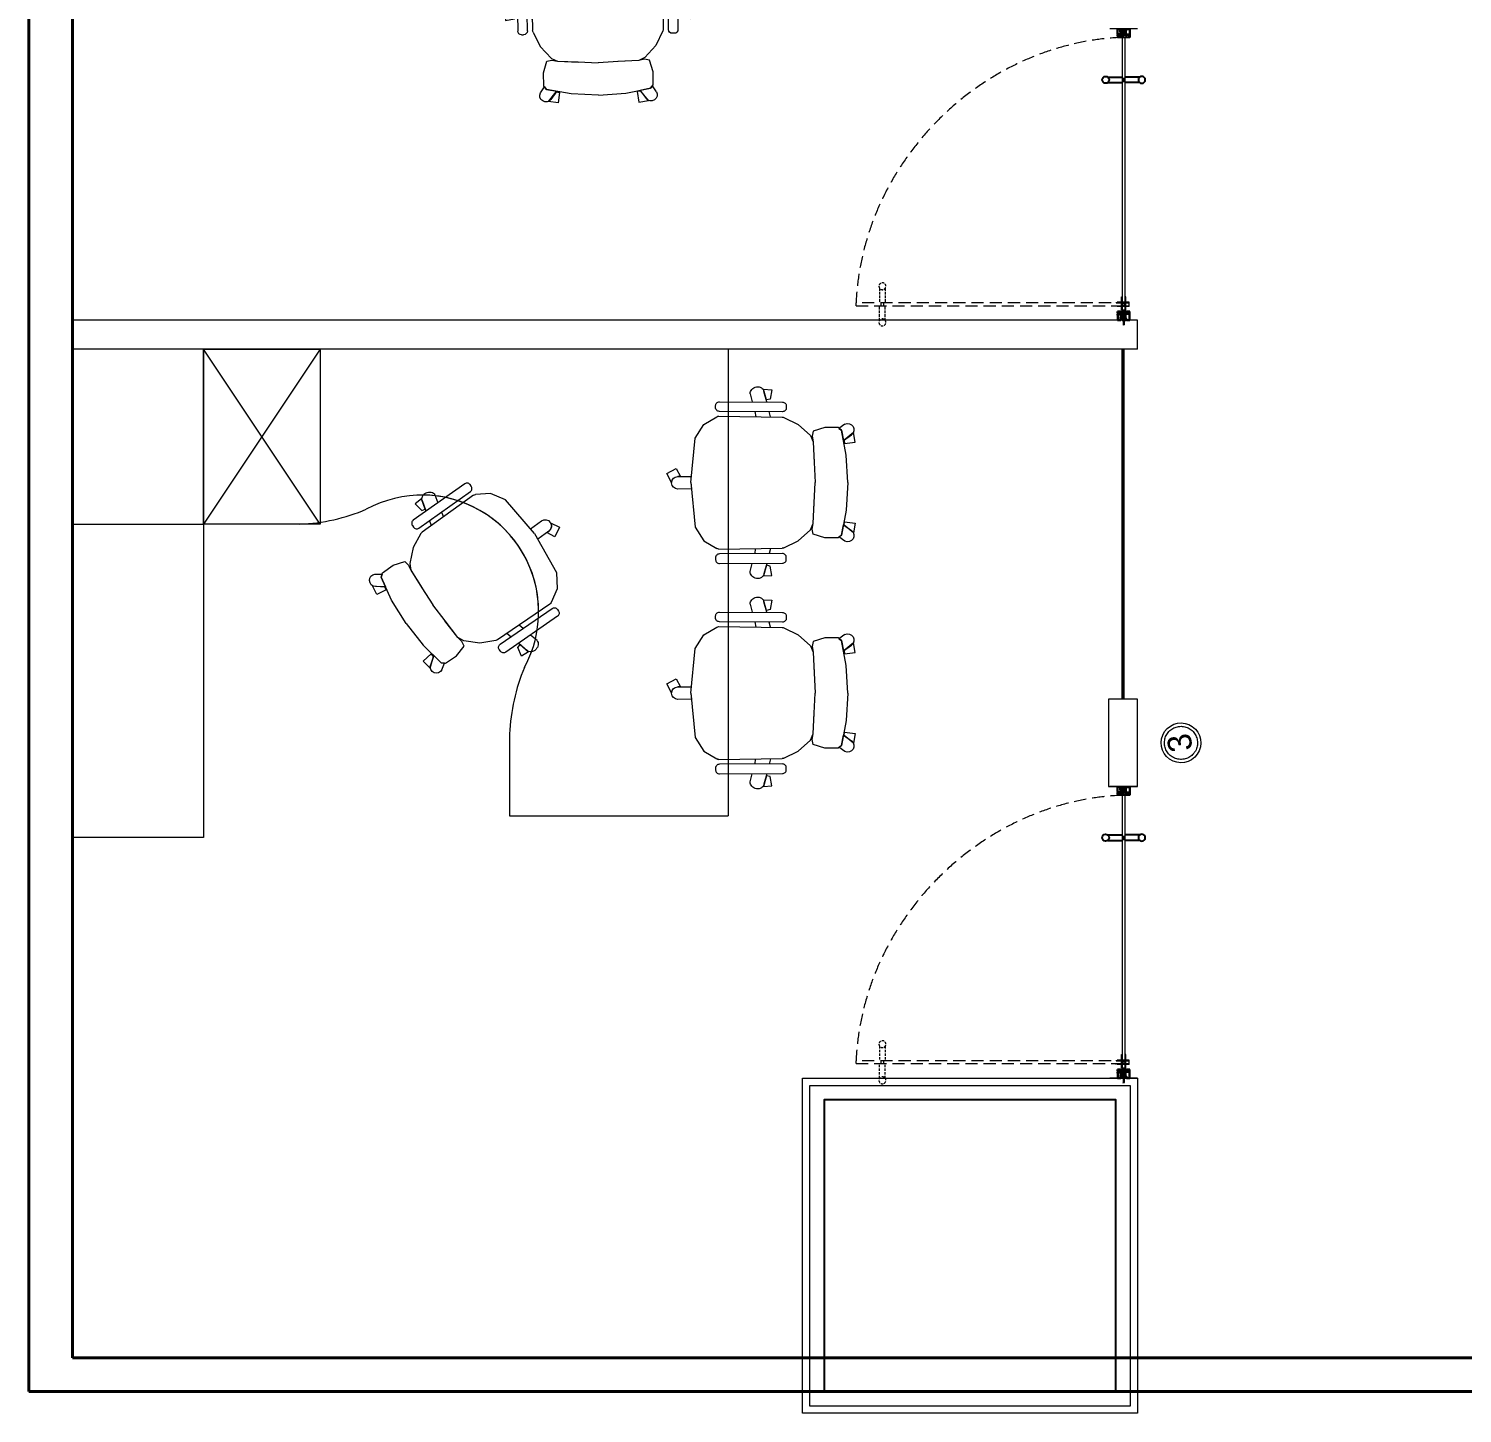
# Model space of a CAD drawing. Header units: millimetres. Extents: x 353145 to 364213, y 1317551 to 1353526.
# Drawn here: x 353145 to 358064, y 1317551 to 1322301 of the extents above; entities that cross this region are included whole.
import ezdxf

# ---------------------------------------------------------------- set-up
doc = ezdxf.new("R2010")
doc.units = ezdxf.units.MM
doc.header["$LTSCALE"] = 35
doc.header["$MEASUREMENT"] = 0
doc.linetypes.add('HIDDEN', pattern=[0.375, 0.25, -0.125])
for name, color, linetype in [('2', 7, 'Continuous'), ('A-COLS', 4, 'Continuous'), ('LINE', 4, 'Continuous')]:
    doc.layers.add(name, color=color, linetype=linetype)
for name, color, linetype, lineweight in [('A-WALL', 7, 'Continuous', 40), ('DIM', 221, 'Continuous', 9), ('DOOR', 253, 'Continuous', 0), ('FURN NEW PHASE-2', 1, 'Continuous', 5), ('I-CEIL-light', 150, 'Continuous', 0), ('I-Furn-Modl', 1, 'Continuous', 5), ('I-Part-Glaz', 6, 'Continuous', 20), ('I-Part-Gyps', 5, 'Continuous', 15)]:
    doc.layers.add(name, color=color, linetype=linetype, lineweight=lineweight)

# ---------------------------------------------------------------- blocks, each defined once
blk = doc.blocks.new('OCH-1')
for p, q in [((-159.5, 646.4), (-197.9, 640.8)), ((-197.9, 640.8), (-167.6, 603.4)), ((-165.5, 600.4), (-188.5, 632.8)), ((-153.8, 605.2), (-159.5, 646.4)), ((153.8, 605.2), (159.5, 646.4)), ((159.5, 646.4), (197.9, 640.8)), ((165.5, 600.4), (188.5, 632.8)), ((197.9, 640.8), (167.6, 603.4)), ((-229.9, 606.1), (-213.7, 583.1)), ((-216.7, 579.3), (-217.4, 527.3)), ((-206.3, 592.6), (-216.7, 579.3)), ((-213.7, 583.1), (-206.3, 592.6)), ((-108.1, 611.4), (-206.3, 592.6)), ((-206.3, 592.6), (-165.5, 600.4)), ((-167.6, 603.4), (-153.8, 605.2)), ((0, 617.6), (-108.1, 611.4)), ((0, 617.6), (108.1, 611.4)), ((108.1, 611.4), (206.3, 592.6)), ((167.6, 603.4), (153.8, 605.2)), ((206.3, 592.6), (165.5, 600.4)), ((213.7, 583.1), (206.3, 592.6)), ((206.3, 592.6), (216.7, 579.3)), ((229.9, 606.1), (213.7, 583.1)), ((216.7, 579.3), (217.4, 527.3)), ((-217.4, 527.3), (-203.3, 481.1)), ((217.4, 527.3), (203.3, 481.1)), ((-229.4, 423), (-185.3, 470.4)), ((-203.3, 481.1), (-183.2, 477.5)), ((-185.3, 470.4), (-161.1, 481.6)), ((-183.2, 477.5), (-161.1, 481.6)), ((-161.1, 481.6), (-79.7, 485.6)), ((-161.1, 481.6), (-78.3, 485.6)), ((-79.7, 485.6), (0, 489.4)), ((79.7, 485.6), (0, 489.4)), ((161.1, 481.6), (78.3, 485.6)), ((161.1, 481.6), (79.7, 485.6)), ((185.3, 470.4), (161.1, 481.6)), ((183.2, 477.5), (161.1, 481.6)), ((203.3, 481.1), (183.2, 477.5)), ((229.4, 423), (185.3, 470.4)), ((-256.9, 366), (-229.4, 423)), ((256.9, 366), (229.4, 423)), ((-261.6, 110.2), (-258.3, 359.7)), ((261.6, 110.2), (258.3, 359.7)), ((-367.4, 286.5), (-365.8, 318.5)), ((-325.4, 297.2), (-367.4, 286.5)), ((-365.8, 318.5), (-329.1, 311.6)), ((-317.6, 298.5), (-359.4, 287.6)), ((-329.1, 311.6), (-325.4, 297.2)), ((-259, 313.9), (-279.5, 308.5)), ((259, 313.9), (279.5, 308.5)), ((317.6, 298.5), (359.4, 287.6)), ((329.1, 311.6), (325.4, 297.2)), ((325.4, 297.2), (367.4, 286.5)), ((365.8, 318.5), (329.1, 311.6)), ((367.4, 286.5), (365.8, 318.5)), ((-350.2, 233.4), (-317.9, 241.6)), ((-279.9, 251.3), (-259.7, 256.4)), ((279.9, 251.3), (259.7, 256.4)), ((350.2, 233.4), (317.9, 241.6)), ((-229.4, 51.3), (-259.5, 102.4)), ((229.4, 51.3), (259.5, 102.4)), ((-174.6, 17.5), (-229.4, 51.3)), ((0, 0), (-174.6, 17.5)), ((-24.7, 2.5), (-25.3, -51.2)), ((0, 0), (-24.7, 2.5)), ((0, 0), (174.6, 17.5)), ((23.9, -51.8), (24.7, 1.8)), ((174.6, 17.5), (229.4, 51.3)), ((24.1, -41.5), (23.9, -51.8)), ((55.4, -58.1), (24.1, -41.5)), ((1.1, -76), (35.7, -94.7)), ((35.7, -94.7), (55.4, -58.1))]:
    blk.add_line(p, q)
for points in [[(-302.2, 375.7), (-294.2, 375.7, -0.414214), (-279.2, 360.6), (-280.6, 112.2, -0.414214), (-295.7, 97.3), (-303.7, 97.3, -0.414214), (-318.6, 112.4), (-317.3, 360.8, -0.414214)], [(302.2, 375.7), (294.2, 375.7, 0.414214), (279.2, 360.6), (280.6, 112.2, 0.414214), (295.7, 97.3), (303.7, 97.3, 0.414214), (318.6, 112.4), (317.3, 360.8, 0.414214)]]:
    blk.add_lwpolyline(points, format="xyb", close=True)
for centre, radius, start, end in [((-208, 617.6), 24.7, 38.0133, 207.6204), ((208, 617.6), 24.7, 332.3796, 141.9867), ((-243.3, 359.5), 15, 154.2666, 179.2596), ((243.3, 359.5), 15, 0.7404, 25.7334), ((-355, 267), 21.3, 125.614, 150.1385), ((-356.6, 269.1), 18.7, 98.4895, 125.2944), ((356.6, 269.1), 18.7, 54.7056, 81.5105), ((355, 267), 21.3, 29.8615, 54.386), ((-345.4, 263.4), 31.8, 171.0523, 189.8557), ((-350.4, 264.3), 26.7, 150.1035, 171.2493), ((-343.7, 263.6), 33.4, 189.6332, 207.8023), ((-346.2, 262.1), 30.5, 207.5818, 226.8953), ((-349.9, 258), 25, 226.7238, 248.7992), ((-351.7, 253.6), 20.2, 248.8547, 274.2777), ((351.7, 253.6), 20.2, 265.7223, 291.1453), ((349.9, 258), 25, 291.2008, 313.2762), ((346.2, 262.1), 30.5, 313.1047, 332.4182), ((343.7, 263.6), 33.4, 332.1977, 350.3668), ((350.4, 264.3), 26.7, 8.7507, 29.8965), ((345.4, 263.4), 31.8, 350.1443, 8.9477), ((-246.6, 110), 15, 179.2596, 210.4754), ((246.6, 110), 15, 329.5246, 0.7404), ((-0.7, -51.5), 24.6, 179.306, 359.1725), ((-0.7, -51.4), 24.7, 274.2038, 359.1244)]:
    blk.add_arc(centre, radius, start, end)
blk = doc.blocks.new('Chair7')
at = {"layer": 'I-Furn-Modl', "linetype": 'Continuous', "ltscale": 0.001, "extrusion": (0, 0, -1), "xscale": -0.95, "yscale": 0.95, "zscale": -0.95, "rotation": 89.99988685331405}
blk.add_blockref('OCH-1', (0, 0), dxfattribs=at)
blk = doc.blocks.new('tv2')
at = {"layer": 'FURN NEW PHASE-2'}
for p, q in [((36.5, 1800), (36.5, 0)), ((36.5, 1800), (1636.5, 1800)), ((1636.5, 1050), (1636.5, 1800)), ((1355.9, 1050), (1636.5, 1050)), ((636.5, 400), (36.5, 0)), ((36.5, 400), (636.5, 0)), ((636.5, 330.6), (636.5, 0)), ((36.5, 0), (636.5, 0))]:
    blk.add_line(p, q, dxfattribs=at)
blk.add_lwpolyline([(636.5, 400), (636.5, 0), (36.5, 0), (36.5, 400)], close=True, dxfattribs=at)
for centre, radius, start, end in [((936.5, 750), 400, 61.4168, 180), ((936.5, 750), 400, 90, 208.5832), ((1385.5, 1714.3), 664.9, 247.2113, 267.454), ((-27.8, 301.1), 664.9, 2.546, 22.7887)]:
    blk.add_arc(centre, radius, start, end, dxfattribs=at)
at = {"layer": 'FURN NEW PHASE-2', "extrusion": (0, 0, -1), "zscale": -0.917331404779152}
for p, xscale, yscale, rotation in [((-493.9, 1672.3), 0.9173314051422191, 0.9173314051422191, 89.99988685320099), ((-1215.5, 1672.3), 0.9173314051422191, 0.9173314051422191, 89.99988685320099), ((-668.8, 1135.9), 0.9173314051425292, 0.9173314051425292, 234.999886853176)]:
    blk.add_blockref('Chair7', p, dxfattribs=dict(at, xscale=xscale, yscale=yscale, rotation=rotation))
blk = doc.blocks.new('DFSDFB')
at = {"color": 3, "elevation": -240.1}
for points in [[(-372039.8, -46680.2), (-372039.8, -46732.9)], [(-372019.8, -46680.2), (-372019.8, -46732.9)]]:
    blk.add_lwpolyline(points, dxfattribs=at)
at = {"color": 3}
blk.add_circle((-372029.8, -46672.7, -240.1), 12.5, dxfattribs=at)
blk = doc.blocks.new('FGBFGB')
at = {"layer": 'DIM'}
blk.add_hatch(color=256, dxfattribs=at).paths.add_polyline_path([(-372034.9, -46742.9), (-372024.9, -46742.9), (-372024.9, -46732.9), (-372034.9, -46732.9)])
at = {"color": 3, "elevation": -240.1}
for points in [[(-372034.9, -46732.9), (-372034.9, -46742.9)], [(-372024.9, -46732.9), (-372024.9, -46742.9)]]:
    blk.add_lwpolyline(points, dxfattribs=at)
at = {"layer": 'LINE', "color": 4}
blk.add_blockref('DFSDFB', (0, 0), dxfattribs=at)
at = {"layer": 'LINE', "color": 4, "xscale": -1, "rotation": 180}
blk.add_blockref('DFSDFB', (0, -93475.8), dxfattribs=at)
blk = doc.blocks.new('A$C13574F4D')
at = {"layer": '2', "color": 6, "linetype": 'Continuous'}
for p, q in [((1.6, 4.7), (0, 5)), ((0, 5), (0, 0)), ((1.2, 1.2), (1.2, 3.6)), ((1.2, 3.6), (1.8, 3.5)), ((22.5, 1.2), (1.2, 1.2)), ((3.2, 6.3), (1.6, 4.7)), ((1.8, 3.5), (3.9, 5.6)), ((2.8, 7), (3.1, 6.5)), ((3.1, 6.5), (3.2, 6.3)), ((3.9, 7), (3.6, 7.5)), ((4.1, 6.8), (3.9, 7)), ((22.5, 1.2), (43.8, 1.2)), ((40.9, 6.8), (41.1, 7)), ((41.1, 7), (41.4, 7.5)), ((43.2, 3.5), (41.1, 5.6)), ((41.9, 6.5), (41.8, 6.3)), ((41.8, 6.3), (43.4, 4.7)), ((42.2, 7), (41.9, 6.5)), ((43.8, 3.6), (43.2, 3.5)), ((43.4, 4.7), (45, 5)), ((43.8, 1.2), (43.8, 3.6)), ((45, 5), (45, 0)), ((0, 0), (45, 0))]:
    blk.add_line(p, q, dxfattribs=at)
for centre, radius, start, end in [((3.2, 7.3), 0.5, 29.9989, 210.0003), ((3.2, 6.3), 1, 315.001, 29.9996), ((41.8, 6.3), 1, 149.9997, 225), ((41.8, 7.3), 0.5, 330.0011, 149.9997)]:
    blk.add_arc(centre, radius, start, end, dxfattribs=at)
blk = doc.blocks.new('dhshfh')
at = {"color": 7, "linetype": 'Continuous'}
for p, q in [((-0.3, -6.4, 0), (1.7, -5.4, 0)), ((-0.3, -6.4, 0), (1.7, -7.4, 0)), ((41, -5.4, 0), (1.7, -5.4, 0)), ((41, -7.4, 0), (1.7, -7.4, 0)), ((5.5, -7.4, 0), (3.6, -5.4, 0)), ((6.5, -7.4, 0), (4.6, -5.4, 0)), ((6.5, -7.4, 0), (4.6, -5.4, 0)), ((7.5, -7.4, 0), (5.6, -5.4, 0)), ((8.5, -7.4, 0), (6.6, -5.4, 0)), ((9.5, -7.4, 0), (7.6, -5.4, 0)), ((10.5, -7.4, 0), (8.6, -5.4, 0)), ((11.5, -7.4, 0), (9.6, -5.4, 0)), ((12.5, -7.4, 0), (10.6, -5.4, 0)), ((13.5, -7.4, 0), (11.6, -5.4, 0)), ((14.5, -7.4, 0), (12.6, -5.4, 0)), ((15.5, -7.4, 0), (13.6, -5.4, 0)), ((16.5, -7.4, 0), (14.6, -5.4, 0)), ((17.5, -7.4, 0), (15.6, -5.4, 0)), ((17.5, -7.4, 0), (15.6, -5.4, 0)), ((18.5, -7.4, 0), (16.6, -5.4, 0)), ((19.5, -7.4, 0), (17.6, -5.4, 0)), ((20.5, -7.4, 0), (18.6, -5.4, 0)), ((21.5, -7.4, 0), (19.6, -5.4, 0)), ((22.5, -7.4, 0), (20.6, -5.4, 0)), ((23.5, -7.4, 0), (21.6, -5.4, 0)), ((24.5, -7.4, 0), (22.6, -5.4, 0)), ((25.5, -7.4, 0), (23.6, -5.4, 0)), ((26.5, -7.4, 0), (24.6, -5.4, 0)), ((27.5, -7.4, 0), (25.6, -5.4, 0)), ((28.5, -7.4, 0), (26.6, -5.4, 0)), ((29.5, -7.4, 0), (27.6, -5.4, 0)), ((30.5, -7.4, 0), (28.6, -5.4, 0)), ((31.5, -7.4, 0), (29.6, -5.4, 0)), ((32.5, -7.4, 0), (30.6, -5.4, 0)), ((33.5, -7.4, 0), (31.6, -5.4, 0)), ((34.5, -7.4, 0), (32.6, -5.4, 0)), ((35.5, -7.4, 0), (33.6, -5.4, 0)), ((36.5, -7.4, 0), (34.6, -5.4, 0)), ((37.5, -7.4, 0), (35.6, -5.4, 0)), ((38.5, -7.4, 0), (36.6, -5.4, 0)), ((39.5, -7.4, 0), (37.6, -5.4, 0)), ((40.5, -7.4, 0), (38.6, -5.4, 0)), ((41, -5.4, 0), (41, -3.4, 0)), ((42.3, -3.4, 0), (41, -3.4, 0)), ((41, -9.4, 0), (41, -7.4, 0)), ((42.3, -9.4, 0), (41, -9.4, 0)), ((43.3, -8.4, 0), (43.3, -4.4, 0))]:
    blk.add_line(p, q, dxfattribs=at)
for centre, start, end in [((42.3, -4.4, 0), 0, 90), ((42.3, -8.4, 0), 270, 0)]:
    blk.add_arc(centre, 1, start, end, dxfattribs=at)
blk = doc.blocks.new('A$C4B1B412E')
at = {"layer": 'LINE'}
h = blk.add_hatch(dxfattribs=at)
h.set_pattern_fill('ANSI31', color=25, scale=0.2, angle=-90, style=0)
h.set_pattern_definition([(225, (19616.511, 13176.13184), (-0.449012806, 0.449012806), [])])
h.paths.add_polyline_path([(-437.2, 326.7), (-437.2, 342), (-437.2, 347.2), (-449.4, 347.2), (-449.4, 326.7)])
h = blk.add_hatch(dxfattribs=at)
h.set_pattern_fill('ANSI31', color=25, scale=0.2, angle=-90, style=0)
h.set_pattern_definition([(135, (19616.511, -13530.6771), (-0.449012806, -0.449012806), [])])
h.paths.add_polyline_path([(-437.2, -681.3), (-437.2, -696.6), (-437.2, -701.7), (-449.4, -701.7), (-449.4, -681.3)])
at = {"color": 5, "ltscale": 5}
for p, q in [((-452.3, 310.5, 0), (-452.3, 263.3, 0)), ((-452.3, 310.5, 0), (-436.6, 310.5, 0)), ((-449.4, -671.1, 0), (-449.4, 310.5, 0)), ((-449.4, 263.3, 0), (-449.4, 310.5, 0)), ((-439.6, 310.5, 0), (-439.6, -671.1, 0)), ((-439.6, 263.3, 0), (-439.6, 310.5, 0)), ((-436.6, 310.5, 0), (-436.6, 263.3, 0)), ((-452.3, 263.3, 0), (-449.4, 263.3, 0)), ((-436.6, 263.3, 0), (-439.6, 263.3, 0))]:
    blk.add_line(p, q, dxfattribs=at)
at = {"color": 8, "linetype": 'HIDDEN', "ltscale": 5}
for p, q in [((-1408.6, 295.6, 0), (-424.2, 295.6, 0)), ((-424.2, 285.7, 0), (-1408.6, 285.7, 0)), ((-424.2, 298.5, 0), (-471.5, 298.5, 0)), ((-471.5, 298.5, 0), (-471.5, 295.6, 0)), ((-471.5, 295.6, 0), (-424.2, 295.6, 0)), ((-471.5, 282.8, 0), (-471.5, 285.7, 0)), ((-471.5, 285.7, 0), (-424.2, 285.7, 0)), ((-424.2, 282.8, 0), (-471.5, 282.8, 0)), ((-424.2, 298.5, 0), (-424.2, 282.8, 0))]:
    blk.add_line(p, q, dxfattribs=at)
at = {"color": 8, "linetype": 'HIDDEN'}
for p, q in [((-1318.5, 295.6, 0), (-1318.5, 285.6, 0)), ((-1308.5, 295.6, 0), (-1308.5, 285.6, 0))]:
    blk.add_line(p, q, dxfattribs=at)
at = {"color": 8, "linetype": 'HIDDEN', "elevation": 0}
for points in [[(-1323.7, 348.3), (-1323.7, 295.5)], [(-1303.7, 348.3), (-1303.7, 295.5)], [(-1323.7, 232.9), (-1323.7, 285.6)], [(-1303.7, 232.9), (-1303.7, 285.6)]]:
    blk.add_lwpolyline(points, dxfattribs=at)
at = {"color": 8, "linetype": 'HIDDEN', "ltscale": 5, "elevation": 0}
blk.add_lwpolyline([(-1408.6, 295.6), (-1408.6, 285.7)], dxfattribs=at)
at = {"color": 5, "ltscale": 5, "elevation": 0}
blk.add_lwpolyline([(-449.4, -671.1), (-439.6, -671.1)], dxfattribs=at)
at = {"color": 8, "linetype": 'HIDDEN'}
for centre in [(-1313.7, 355.8, 0), (-1313.7, 225.4, 0)]:
    blk.add_circle(centre, 12.5, dxfattribs=at)
at = {"color": 252, "linetype": 'HIDDEN', "ltscale": 5, "extrusion": (-3.33482e-11, -6.26733e-09, -1)}
blk.add_ellipse((-510.4, 227.4, 0), major_axis=(-667.5, 668.4, 0), ratio=0.900623, start_param=3.910619, end_param=5.509863, dxfattribs=at)
at = {"color": 5, "ltscale": 5, "extrusion": (-3.33482e-11, -6.26733e-09, -1)}
blk.add_ellipse((-444.3, 290.5, 0), major_axis=(2.8, 2.8, 0), ratio=1, start_param=3.141593, end_param=9.424778, dxfattribs=at)
at = {"color": 8, "linetype": 'HIDDEN', "ltscale": 5, "extrusion": (-6.26733e-09, 3.33482e-11, -1)}
blk.add_ellipse((-444.3, 290.5, 0), major_axis=(2.8, -2.8, 0), ratio=1, start_param=3.141593, end_param=9.424778, dxfattribs=at)
at = {"layer": '2', "color": 6, "linetype": 'Continuous'}
for p, q in [((-467, 347.7, 0), (-454.2, 347.7, 0)), ((-467, 329.5, 0), (-467, 347.7, 0)), ((-465.3, 329.8, 0), (-467, 329.5, 0)), ((-465.1, 329.4, 0), (-467, 329.4, 0)), ((-467, 329.4, 0), (-467, 326.2, 0)), ((-467, 324.7, 0), (-467, 326.2, 0)), ((-467, 321.5, 0), (-467, 324.7, 0)), ((-465.1, 321.5, 0), (-467, 321.5, 0)), ((-465.8, 332.3, 0), (-465.8, 345.7, 0)), ((-462.5, 328.7, 0), (-465.5, 331.7, 0)), ((-463.8, 328.2, 0), (-465.3, 329.8, 0)), ((-464.2, 328.6, 0), (-465.1, 329.4, 0)), ((-464.2, 322.4, 0), (-465.1, 321.5, 0)), ((-465, 346.5, 0), (-460.9, 346.5, 0)), ((-464.5, 326.8, 0), (-464.1, 327.6, 0)), ((-464.5, 324.1, 0), (-464.1, 323.4, 0)), ((-464.2, 327.4, 0), (-463.8, 328.2, 0)), ((-452.2, 326.2, 0), (-464.2, 326.2, 0)), ((-452.2, 324.7, 0), (-464.2, 324.7, 0)), ((-463.2, 326.8, 0), (-462.5, 328.1, 0)), ((-460.3, 346.5, 0), (-457.5, 346.5, 0)), ((-456.6, 344.8, 0), (-456.7, 345.8, 0)), ((-455.4, 326.8, 0), (-456.6, 344.8, 0)), ((-455.2, 342.3, 0), (-454.2, 327.5, 0)), ((-452.6, 326.3, 0), (-454.9, 326.3, 0)), ((-454.2, 347.7, 0), (-454.2, 345.2, 0)), ((-454.2, 345.2, 0), (-453, 345.2, 0)), ((-452.6, 342.7, 0), (-454.2, 343.2, 0)), ((-454.2, 327.5, 0), (-452.6, 327.5, 0)), ((-453.7, 328.2, 0), (-452.2, 327.6, 0)), ((-453.7, 322.8, 0), (-452.2, 323.3, 0)), ((-450.6, 329.4, 0), (-453.5, 329.4, 0)), ((-450.6, 321.5, 0), (-453.5, 321.5, 0)), ((-453, 345.2, 0), (-452, 343.5, 0)), ((-452.2, 327.6, 0), (-452.2, 326.2, 0)), ((-452.2, 323.3, 0), (-452.2, 324.7, 0)), ((-450.6, 328.1, 0), (-450.6, 329.4, 0)), ((-450.6, 326.2, 0), (-450.6, 327.5, 0)), ((-444.8, 326.2, 0), (-450.6, 326.2, 0)), ((-450.6, 324.7, 0), (-450.6, 321.5, 0)), ((-438.4, 324.7, 0), (-450.6, 324.7, 0)), ((-444.5, 325.9, 0), (-444.8, 326.2, 0)), ((-444.2, 326.2, 0), (-444.5, 325.9, 0)), ((-424.3, 326.2, 0), (-444.2, 326.2, 0)), ((-438.4, 321.5, 0), (-438.4, 324.7, 0)), ((-435.4, 321.5, 0), (-438.4, 321.5, 0)), ((-436.8, 343.5, 0), (-435.8, 345.2, 0)), ((-424.8, 324.7, 0), (-436.8, 324.7, 0)), ((-436.8, 324.7, 0), (-436.8, 323.3, 0)), ((-436.8, 323.3, 0), (-435.2, 322.8, 0)), ((-433.7, 343.4, 0), (-436.3, 342.7, 0)), ((-435.8, 345.2, 0), (-434.7, 345.2, 0)), ((-434.7, 345.2, 0), (-434.7, 347.7, 0)), ((-434.7, 347.7, 0), (-422, 347.7, 0)), ((-433.1, 344.2, 0), (-433.1, 345.4, 0)), ((-432.3, 346.2, 0), (-424.3, 346.2, 0)), ((-424.9, 323.4, 0), (-424.4, 324.1, 0)), ((-423.9, 321.5, 0), (-424.7, 322.4, 0)), ((-423.5, 321.5, 0), (-423.9, 321.5, 0)), ((-423.5, 345.4, 0), (-423.5, 327, 0)), ((-422, 321.5, 0), (-423.5, 321.5, 0)), ((-422, 347.7, 0), (-422, 321.5, 0)), ((-465.1, -676.1, 0), (-467, -676.1, 0)), ((-467, -676.1, 0), (-467, -679.3, 0)), ((-467, -679.3, 0), (-467, -680.8, 0)), ((-467, -684, 0), (-467, -680.8, 0)), ((-465.1, -684, 0), (-467, -684, 0)), ((-465.3, -684.3, 0), (-467, -684.1, 0)), ((-467, -684.1, 0), (-467, -702.3, 0)), ((-467, -702.3, 0), (-454.2, -702.3, 0)), ((-465.8, -686.8, 0), (-465.8, -700.3, 0)), ((-462.5, -683.2, 0), (-465.5, -686.2, 0)), ((-463.8, -682.8, 0), (-465.3, -684.3, 0)), ((-464.2, -676.9, 0), (-465.1, -676.1, 0)), ((-464.2, -683.1, 0), (-465.1, -684, 0)), ((-465, -701.1, 0), (-460.9, -701.1, 0)), ((-464.5, -678.7, 0), (-464.1, -677.9, 0)), ((-464.5, -681.4, 0), (-464.1, -682.1, 0)), ((-452.2, -679.3, 0), (-464.2, -679.3, 0)), ((-452.2, -680.8, 0), (-464.2, -680.8, 0)), ((-464.2, -682, 0), (-463.8, -682.8, 0)), ((-463.2, -681.4, 0), (-462.5, -682.6, 0)), ((-460.3, -701.1, 0), (-457.5, -701.1, 0)), ((-456.6, -699.4, 0), (-456.7, -700.3, 0)), ((-455.4, -681.3, 0), (-456.6, -699.4, 0)), ((-455.2, -696.9, 0), (-454.2, -682.1, 0)), ((-452.6, -680.9, 0), (-454.9, -680.9, 0)), ((-454.2, -682.1, 0), (-452.6, -682.1, 0)), ((-452.6, -697.3, 0), (-454.2, -697.7, 0)), ((-454.2, -702.3, 0), (-454.2, -699.8, 0)), ((-454.2, -699.8, 0), (-453, -699.8, 0)), ((-453.7, -677.3, 0), (-452.2, -677.9, 0)), ((-453.7, -682.7, 0), (-452.2, -682.2, 0)), ((-450.6, -676.1, 0), (-453.5, -676.1, 0)), ((-450.6, -684, 0), (-453.5, -684, 0)), ((-453, -699.8, 0), (-452, -698, 0)), ((-452.2, -677.9, 0), (-452.2, -679.3, 0)), ((-452.2, -682.2, 0), (-452.2, -680.8, 0)), ((-450.6, -679.3, 0), (-450.6, -676.1, 0)), ((-438.4, -679.3, 0), (-450.6, -679.3, 0)), ((-444.8, -680.8, 0), (-450.6, -680.8, 0)), ((-450.6, -680.8, 0), (-450.6, -682.1, 0)), ((-450.6, -682.7, 0), (-450.6, -684, 0)), ((-444.5, -680.5, 0), (-444.8, -680.8, 0)), ((-444.2, -680.8, 0), (-444.5, -680.5, 0)), ((-424.3, -680.8, 0), (-444.2, -680.8, 0)), ((-435.4, -676.1, 0), (-438.4, -676.1, 0)), ((-438.4, -676.1, 0), (-438.4, -679.3, 0)), ((-436.8, -677.9, 0), (-435.2, -677.3, 0)), ((-436.8, -679.3, 0), (-436.8, -677.9, 0)), ((-424.8, -679.3, 0), (-436.8, -679.3, 0)), ((-436.8, -698, 0), (-435.8, -699.8, 0)), ((-433.7, -698, 0), (-436.3, -697.3, 0)), ((-435.8, -699.8, 0), (-434.7, -699.8, 0)), ((-434.7, -699.8, 0), (-434.7, -702.3, 0)), ((-434.7, -702.3, 0), (-422, -702.3, 0)), ((-433.1, -698.8, 0), (-433.1, -700, 0)), ((-432.3, -700.8, 0), (-424.3, -700.8, 0)), ((-424.9, -677.9, 0), (-424.4, -678.7, 0)), ((-423.9, -676.1, 0), (-424.7, -676.9, 0)), ((-423.5, -676.1, 0), (-423.9, -676.1, 0)), ((-422, -676.1, 0), (-423.5, -676.1, 0)), ((-423.5, -700, 0), (-423.5, -681.6, 0)), ((-422, -702.3, 0), (-422, -676.1, 0))]:
    blk.add_line(p, q, dxfattribs=at)
for centre, radius, start, end in [((-465, 345.7, 0), 0.8, 90, 180), ((-465, 332.3, 0), 0.8, 180, 225), ((-464.2, 326.6, 0), 0.4, 150, 270), ((-464.2, 324.3, 0), 0.4, 90, 210), ((-463.7, 327.1, 0), 0.6, 150, 330.0002), ((-464.8, 328, 0), 0.801, 329.9994, 45.0005), ((-464.8, 323, 0), 0.801, 314.9995, 30.0006), ((-462.9, 328.3, 0), 0.5, 330, 45), ((-460.6, 346.5, 0), 0.3, 180, 0), ((-457.5, 345.7, 0), 0.8, 3.8105, 90), ((-454.9, 326.8, 0), 0.5, 183.8144, 270), ((-454.4, 342.4, 0), 0.8, 75, 183.8141), ((-453.5, 328.8, 0), 0.65, 90, 251.0755), ((-453.5, 322.2, 0), 0.65, 108.9245, 270), ((-452.5, 343.2, 0), 0.5, 254.9999, 30.0001), ((-452.6, 326.9, 0), 0.6, 270.0001, 90), ((-450.6, 327.8, 0), 0.3, 270, 90), ((-436.4, 343.2, 0), 0.5, 149.9999, 285), ((-435.4, 322.2, 0), 0.65, 270, 71.0754), ((-433.9, 344.2, 0), 0.8, 285, 0), ((-432.3, 345.4, 0), 0.8, 90, 179.9999), ((-424.2, 323, 0), 0.8, 150, 225.0002), ((-424.8, 324.3, 0), 0.4, 330.0001, 90), ((-424.3, 345.4, 0), 0.8, 0.0001, 90), ((-424.3, 327, 0), 0.8, 270, 0), ((-465, -686.8, 0), 0.8, 135, 180), ((-465, -700.3, 0), 0.8, 180, 270), ((-464.2, -678.9, 0), 0.4, 150, 270), ((-464.2, -681.2, 0), 0.4, 90, 210), ((-463.7, -681.7, 0), 0.6, 29.9998, 210), ((-464.8, -677.5, 0), 0.801, 329.9994, 45.0005), ((-464.8, -682.5, 0), 0.801, 314.9995, 30.0006), ((-462.9, -682.9, 0), 0.5, 315, 30), ((-460.6, -701.1, 0), 0.3, 0, 180), ((-457.5, -700.3, 0), 0.8, 270, 356.1895), ((-454.9, -681.4, 0), 0.5, 90, 176.1856), ((-454.4, -696.9, 0), 0.8, 176.1859, 285), ((-453.5, -676.7, 0), 0.65, 90, 251.0755), ((-453.5, -683.3, 0), 0.65, 108.9245, 270), ((-452.6, -681.5, 0), 0.6, 270, 89.9999), ((-452.5, -697.8, 0), 0.5, 329.9999, 105.0001), ((-450.6, -682.4, 0), 0.3, 270, 90), ((-436.4, -697.8, 0), 0.5, 75, 210.0001), ((-435.4, -676.7, 0), 0.65, 288.9246, 90), ((-433.9, -698.8, 0), 0.8, 0, 75), ((-432.3, -700, 0), 0.8, 180.0001, 270), ((-424.2, -677.5, 0), 0.8, 134.9998, 210), ((-424.8, -678.9, 0), 0.4, 270, 29.9999), ((-424.3, -681.6, 0), 0.8, 0, 90), ((-424.3, -700, 0), 0.8, 270, 359.9999)]:
    blk.add_arc(centre, radius, start, end, dxfattribs=at)
at = {"layer": 'I-Part-Gyps', "lineweight": 15}
for p, q in [((-394.5, 347.7, 0), (-494.5, 347.7, 0)), ((-394.5, -702.3, 0), (-494.5, -702.3, 0)), ((-394.5, -702.3, 0), (-494.5, -702.3, 0))]:
    blk.add_line(p, q, dxfattribs=at)
at = {"layer": 'LINE', "color": 25, "elevation": 0}
for points in [[(-449.4, 326.7), (-449.4, 347.2), (-437.2, 347.2), (-437.2, 342), (-437.2, 342), (-437.2, 326.7)], [(-449.4, -681.3), (-449.4, -701.7), (-437.2, -701.7), (-437.2, -696.6), (-437.2, -696.6), (-437.2, -681.3)]]:
    blk.add_lwpolyline(points, close=True, dxfattribs=at)
at = {"layer": 'LINE', "color": 4, "rotation": 270}
blk.add_blockref('dhshfh', (-438, 365.7, 0), dxfattribs=at)
at = {"layer": 'LINE', "color": 4, "extrusion": (0, 0, -1), "zscale": -1}
blk.add_blockref('A$C13574F4D', (422, 316.5, 0), dxfattribs=at)
at = {"layer": 'LINE', "color": 4, "extrusion": (0, 0, -1), "zscale": -1, "rotation": 270}
blk.add_blockref('FGBFGB', (47182.2, -372547.8, -240.1), dxfattribs=at)
at = {"layer": 'LINE', "color": 4, "extrusion": (0, 0, -1), "xscale": -1, "zscale": -1, "rotation": 180}
blk.add_blockref('A$C13574F4D', (422, -671.1, 0), dxfattribs=at)
blk = doc.blocks.new('chair')
for p, q in [((-13426.5, 72327.3), (-13422.5, 72332.9)), ((-13404.4, 72336), (-13228.9, 72211.5)), ((-13642.6, 72165.9), (-13543.3, 72281)), ((-13543.3, 72281), (-13492.1, 72303.1)), ((-13492.1, 72303.1), (-13440.9, 72299)), ((-13434.3, 72296.6), (-13259, 72170.3)), ((-13247.9, 72184.6), (-13423.4, 72309.2)), ((-13302.8, 72298.2), (-13313.1, 72271.2)), ((-13272.9, 72242.7), (-13259.9, 72277.8)), ((-13269.9, 72248.9), (-13256.6, 72284)), ((-13234.7, 72267), (-13257.9, 72244.3)), ((-13256.6, 72284), (-13234.7, 72267)), ((-13325.2, 72239.4), (-13331.6, 72222.6)), ((-13257.9, 72244.3), (-13269.9, 72248.9)), ((-13697.1, 72203), (-13727.6, 72187.7)), ((-13727.6, 72187.7), (-13711.4, 72155.5)), ((-13711.4, 72155.5), (-13684.1, 72169.5)), ((-13691.3, 72174.7), (-13653.6, 72147.5)), ((-13684.1, 72169.5), (-13691.3, 72174.7)), ((-13628.6, 72182.2), (-13666.3, 72209.3)), ((-13642.6, 72165.9), (-13628.6, 72182.2)), ((-13291.2, 72193.5), (-13284.7, 72210.7)), ((-13225.8, 72193.4), (-13229.8, 72187.7)), ((-13642.6, 72165.9), (-13717.1, 72033.3)), ((-13255.2, 72166.1), (-13228.5, 72118.2)), ((-13228.5, 72118.2), (-13216.8, 72063.4)), ((-13200.3, 72070.8), (-13212.8, 72058.3)), ((-13160.4, 72057.8), (-13200.3, 72070.8)), ((-13717.1, 72033.3), (-13720.4, 71977.7)), ((-13220.8, 72040.6), (-13259.2, 71979.9)), ((-13220.8, 72040.6), (-13258.6, 71980.9)), ((-13216.8, 72063.4), (-13220.8, 72040.6)), ((-13212.8, 72058.3), (-13220.8, 72040.6)), ((-13123.9, 72031.5), (-13160.4, 72057.8)), ((-13119.6, 72017.5), (-13123.9, 72031.5)), ((-13122.7, 72027.4), (-13119.6, 72017.5)), ((-13098.3, 72027.4), (-13122.7, 72027.4)), ((-13720.4, 71977.7), (-13699.1, 71930.9)), ((-13258.6, 71980.9), (-13295.5, 71922.4)), ((-13155.1, 71938.5), (-13119.6, 72017.5)), ((-13131.2, 71984.7), (-13136.8, 71973.9)), ((-13136.8, 71973.9), (-13104.7, 71957.5)), ((-13119.6, 72017.5), (-13134.4, 71984.6)), ((-13134.4, 71984.6), (-13100, 71984.8)), ((-13089.7, 71987.5), (-13131.2, 71984.7)), ((-13104.7, 71957.5), (-13089.7, 71987.5)), ((-13694.6, 71925.5), (-13516, 71803.7)), ((-13337.8, 71867.8), (-13295.5, 71922.4)), ((-13204.5, 71858.7), (-13155.1, 71938.5)), ((-13720.7, 71907.7), (-13724.7, 71902)), ((-13721.4, 71883.9), (-13544.5, 71761.4)), ((-13525.8, 71788.4), (-13702.7, 71911)), ((-13603.6, 71842.4), (-13590, 71854.1)), ((-13548.8, 71826.1), (-13562.9, 71814.1)), ((-13381.1, 71812), (-13337.1, 71868.8)), ((-13381.1, 71812), (-13337.8, 71867.8)), ((-13204.5, 71858.7), (-13262.7, 71785.1)), ((-13651.2, 71801.4), (-13629.4, 71820.2)), ((-13593.7, 71787.2), (-13622.1, 71762.7)), ((-13588.9, 71792.1), (-13617.4, 71767.9)), ((-13598.7, 71747.9), (-13585.3, 71777.4)), ((-13585.3, 71777.4), (-13593.7, 71787.2)), ((-13510.8, 71801.6), (-13456.7, 71792.8)), ((-13456.7, 71792.8), (-13401.1, 71800.5)), ((-13402.5, 71782.4), (-13395, 71798.4)), ((-13376.7, 71749.3), (-13402.5, 71782.4)), ((-13401.1, 71800.5), (-13381.1, 71812)), ((-13395, 71798.4), (-13381.1, 71812)), ((-13262.7, 71785.1), (-13324.9, 71724.8)), ((-13622.1, 71762.7), (-13598.7, 71747.9)), ((-13526.4, 71764.6), (-13522.5, 71770.3)), ((-13339.5, 71724), (-13376.7, 71749.3)), ((-13324.9, 71724.8), (-13339.5, 71724)), ((-13335.3, 71724.2), (-13324.9, 71724.8)), ((-13327, 71701.3), (-13335.3, 71724.2)), ((-13324.9, 71724.8), (-13299.1, 71749.8)), ((-13299.1, 71749.8), (-13287.5, 71717.4)), ((-13298, 71746.8), (-13289.8, 71755.8)), ((-13286.5, 71706.8), (-13298, 71746.8)), ((-13289.8, 71755.8), (-13263.4, 71731.2)), ((-13263.4, 71731.2), (-13286.5, 71706.8))]:
    blk.add_line(p, q)
for centre, major_axis, start_param, end_param in [((-13415.9, 72319.8), (7.5, 10.6), 1.565209, 3.136006), ((-13411.9, 72325.4), (7.5, 10.6), -0.005587, 1.565209), ((-13441.9, 72286.1), (7.5, 10.6), -0.012921, 0.531899), ((-13287.8, 72289.2), (10.1, 14.3), 1.201743, 1.645459), ((-13285.5, 72285.8), (12.4, 17.7), 0.815486, 1.200775), ((-13284.4, 72281.1), (15.2, 21.7), 0.481395, 0.818479), ((-13284.7, 72278.6), (23.7, -16.6), 1.738929, 2.05604), ((-13283.9, 72279.8), (15.8, 22.5), -0.156165, 0.172017), ((-13280.8, 72283), (13.3, 18.9), -0.52179, -0.152727), ((-13276.6, 72284.9), (10.6, 15.1), -0.949213, -0.52118), ((-13274.3, 72285), (9.3, 13.2), -1.422625, -0.95479), ((-13678.8, 72192), (21, 3.5), 0.780033, 3.919296), ((-13678.8, 72192), (12.3, 17.5), 1.644168, 3.126312), ((-13266.6, 72159.7), (7.5, 10.6), -0.44913, -0.012921), ((-13240.4, 72195.2), (7.5, 10.6), 3.136006, 4.706802), ((-13236.4, 72200.9), (7.5, 10.6), 4.706802, 6.277598), ((-13101.1, 72006.2), (14.2, 16), 3.920326, 6.880528), ((-13687.2, 71936.2), (7.5, 10.6), 2.609698, 3.154518), ((-13714, 71894.6), (7.5, 10.6), 1.576387, 3.147184), ((-13710.1, 71900.3), (7.5, 10.6), 0.005591, 1.576387), ((-13633.7, 71789.3), (12.4, 17.7), 1.940821, 2.326111), ((-13628.9, 71789.9), (15.2, 21.7), 2.323118, 2.660202), ((-13637.7, 71790.3), (10.1, 14.3), 1.496138, 1.939853), ((-13626.6, 71791), (16.6, 23.7), 2.656353, 2.973464), ((-13533.2, 71777.7), (7.5, 10.6), -1.565205, 0.005591), ((-13508.7, 71814.4), (10.6, -7.5), 4.725314, 5.161523), ((-13627.6, 71789.8), (15.8, 22.5), 2.96958, 3.297761), ((-13629.4, 71785.8), (13.3, 18.9), 3.294324, 3.663387), ((-13629.8, 71781.2), (10.6, 15.1), 3.662777, 4.090809), ((-13629.2, 71779), (9.3, 13.2), 4.096387, 4.564221), ((-13537.1, 71772), (7.5, 10.6), 3.147184, 4.71798), ((-13308, 71711.1), (12.3, 17.5), 2.659528, 5.61973)]:
    blk.add_ellipse(centre, major_axis=major_axis, ratio=1, start_param=start_param, end_param=end_param)
blk = doc.blocks.new('m-8')
at = {"layer": 'FURN NEW PHASE-2', "ltscale": 2}
h = blk.add_hatch(dxfattribs=at)
h.set_pattern_fill('ANSI31', scale=300, angle=135, style=0)
h.set_pattern_definition([(180, (-59504.275, 31680.805), (-7e-15, -37.5), [])])
h.paths.add_polyline_path([(-22176, 61288.3), (-22176, 61438.3), (-21876, 61438.3), (-21876, 61288.3)])
h = blk.add_hatch(dxfattribs=at)
h.set_pattern_fill('ANSI31', scale=300, angle=135, style=0)
h.set_pattern_definition([(7e-15, (16652.318, 31680.805), (7e-15, -37.5), [])])
h.paths.add_polyline_path([(-20676, 61288.3), (-20676, 61438.3), (-20976, 61438.3), (-20976, 61288.3)])
at = {"layer": 'FURN NEW PHASE-2'}
for p, q in [((-22626, 60763.3), (-22626, 61963.3)), ((-20226, 61963.3), (-22626, 61963.3)), ((-20226, 61963.3), (-20226, 60763.3)), ((-22176, 61438.3), (-22176, 61288.3)), ((-21876, 61288.3), (-21876, 61438.3)), ((-20976, 61288.3), (-20976, 61438.3)), ((-20676, 61438.3), (-20676, 61288.3)), ((-22176, 61288.3), (-21876, 61288.3)), ((-20676, 61288.3), (-20976, 61288.3)), ((-20226, 60763.3), (-22626, 60763.3))]:
    blk.add_line(p, q, dxfattribs=at)
at = {"layer": 'FURN NEW PHASE-2', "ltscale": 2}
for p, q in [((-21876, 61438.3), (-22176, 61438.3)), ((-20976, 61438.3), (-20676, 61438.3)), ((-21876, 61288.3), (-22176, 61288.3)), ((-20976, 61288.3), (-20676, 61288.3))]:
    blk.add_line(p, q, dxfattribs=at)
at = {"layer": 'I-Furn-Modl', "xscale": -1}
for p, rotation in [((-73996.7, 113923), 235.5279806621203), ((-73196.7, 113923), 235.5279806621203), ((-72396.7, 113923), 235.5279806621187), ((31685.2, 113135.3), 145.5279806626229)]:
    blk.add_blockref('chair', p, dxfattribs=dict(at, rotation=rotation))
at = {"layer": 'I-Furn-Modl'}
for p, rotation in [((-74537.2, 113135.3), 214.4720193374121), ((-73996.7, 8803.6), 304.4720193377178), ((-73196.7, 8803.6), 304.4720193377178), ((-72396.7, 8803.6), 304.4720193377203)]:
    blk.add_blockref('chair', p, dxfattribs=dict(at, rotation=rotation))
blk = doc.blocks.new('3W-LED')
at = {"extrusion": (-6.11991e-06, -1.09788e-16, 1)}
blk.add_ellipse((0, 0, -5), major_axis=(21.2, 21.3, 0), ratio=1, start_param=3.139521, end_param=9.422706, dxfattribs=at)
blk.add_open_spline([(-17.7, -17.7, -5), (-16.6, -18.7, -5), (-15.5, -19.7, -5), (-12.3, -21.9, -5), (-10, -23, -5), (-5.4, -24.5, -5), (-2.9, -25, -5), (2, -25, -5), (4.5, -24.7, -5), (9.3, -23.3, -5), (11.5, -22.3, -5), (15.7, -19.6, -5), (17.6, -18, -5), (20.7, -14.2, -5), (22, -12.1, -5), (24, -7.5, -5), (24.6, -5.1, -5), (25.1, -0.2, -5), (25, 2.3, -5), (24.1, 7.1, -5), (23.3, 9.5, -5), (21, 13.9, -5), (19.5, 15.9, -5), (16, 19.4, -5), (14, 20.9, -5), (9.6, 23.2, -5), (7.3, 24, -5), (2.4, 25, -5), (0, 25.1, -5), (-5, 24.6, -5), (-7.4, 24, -5), (-11.9, 22.1, -5), (-14.1, 20.8, -5), (-17.9, 17.7, -5), (-19.5, 15.8, -5), (-22.2, 11.7, -5), (-23.3, 9.4, -5), (-24.7, 4.7, -5), (-25, 2.2, -5), (-25, -2.7, -5), (-24.6, -5.2, -5), (-23.1, -9.9, -5), (-22, -12.1, -5), (-19.7, -15.4, -5), (-18.8, -16.6, -5), (-17.7, -17.7, -5)], degree=3, knots=[3.139521, 3.139521, 3.139521, 3.139521, 3.315557, 3.315557, 3.611807, 3.611807, 3.908056, 3.908056, 4.204306, 4.204306, 4.500555, 4.500555, 4.796805, 4.796805, 5.093054, 5.093054, 5.389304, 5.389304, 5.685554, 5.685554, 5.981803, 5.981803, 6.278053, 6.278053, 6.574302, 6.574302, 6.870552, 6.870552, 7.166801, 7.166801, 7.463051, 7.463051, 7.7593, 7.7593, 8.05555, 8.05555, 8.351799, 8.351799, 8.648049, 8.648049, 8.944298, 8.944298, 9.240548, 9.240548, 9.422706, 9.422706, 9.422706, 9.422706])
at = {"ltscale": 10, "insert": (-13.1, 20, -5.2), "char_height": 36, "width": 21797.759, "attachment_point": 1}
blk.add_mtext('3', dxfattribs=at)

msp = doc.modelspace()

# ---------------------------------------------------------------- linework, layer by layer
at = {"layer": 'A-COLS', "ltscale": 2.5, "elevation": 0}
msp.add_lwpolyline([(355875, 1317626.4), (356875, 1317626.4), (356875, 1318626.4), (355875, 1318626.4)], close=True, dxfattribs=at)
msp.add_lwpolyline([(355875, 1317626.4), (356875, 1317626.4), (356875, 1318626.4), (355875, 1318626.4)], close=True, dxfattribs=at)
at = {"layer": 'A-WALL'}
for p, q in [((353145, 1317778.9, 0), (353145, 1351766.4, 0)), ((353295, 1317741.4, 0), (353295, 1351766.4)), ((353145, 1317626.4, 0), (353145, 1317778.9, 0)), ((364050, 1317626.4, 0), (353145, 1317626.4, 0))]:
    msp.add_line(p, q, dxfattribs=at)
at = {"layer": 'A-WALL', "color": 133}
msp.add_line((364023, 1317741.4, 0), (353295, 1317741.4, 0), dxfattribs=at)
at = {"layer": 'I-Furn-Modl', "elevation": 0}
msp.add_lwpolyline([(353295, 1320601.4), (353745, 1320601.4), (353745, 1319526.4), (353295, 1319526.4)], close=True, dxfattribs=at)
at = {"layer": 'I-Part-Glaz', "const_width": 12, "elevation": 0}
msp.add_lwpolyline([(356900, 1320001.4), (356900, 1321201.4)], dxfattribs=at)
at = {"layer": 'I-Part-Gyps'}
for p, q in [((356950, 1321301.4, 0), (353295, 1321301.4, 0)), ((356950, 1321201.4, 0), (356950, 1321301.4, 0)), ((356950, 1321201.4, 0), (353295, 1321201.4, 0))]:
    msp.add_line(p, q, dxfattribs=at)
at = {"layer": 'I-Part-Gyps', "elevation": 0}
for points in [[(356850, 1319701.4), (356950, 1319701.4), (356950, 1320001.4), (356850, 1320001.4)], [(355800, 1318701.4), (356950, 1318701.4), (356950, 1317551.4), (355800, 1317551.4)], [(355825, 1318676.4), (356925, 1318676.4), (356925, 1317576.4), (355825, 1317576.4)], [(355875, 1318626.4), (356875, 1318626.4), (356875, 1317626.4), (355875, 1317626.4)]]:
    msp.add_lwpolyline(points, close=True, dxfattribs=at)

# ---------------------------------------------------------------- block references
at = {"layer": 'DOOR', "xscale": -0.9523834032479499, "yscale": 0.9523834032443119, "zscale": 0.9523834032479499, "rotation": 180}
for p in [(357325.6, 1321632.5, 0), (357325.6, 1319032.5, 0)]:
    msp.add_blockref('A$C4B1B412E', p, dxfattribs=at)
at = {"layer": 'I-CEIL-light', "extrusion": (-1.08391e-06, 6.02316e-06, 1), "xscale": 2.270445536392545, "yscale": 2.270445536392545, "zscale": 2.270445536392545, "rotation": 100.2015762662089}
msp.add_blockref('3W-LED', (357098.9, 1319851.4, 18.9), dxfattribs=at)
at = {"layer": 'I-Furn-Modl', "xscale": -1, "rotation": 270}
msp.add_blockref('m-8', (293731.6, 1345052.4, 0), dxfattribs=at)
at = {"layer": 'I-Furn-Modl', "ltscale": 0.5, "rotation": 270}
msp.add_blockref('tv2', (353744.9, 1321237.9, 0), dxfattribs=at)

doc.saveas('drawing.dxf')
